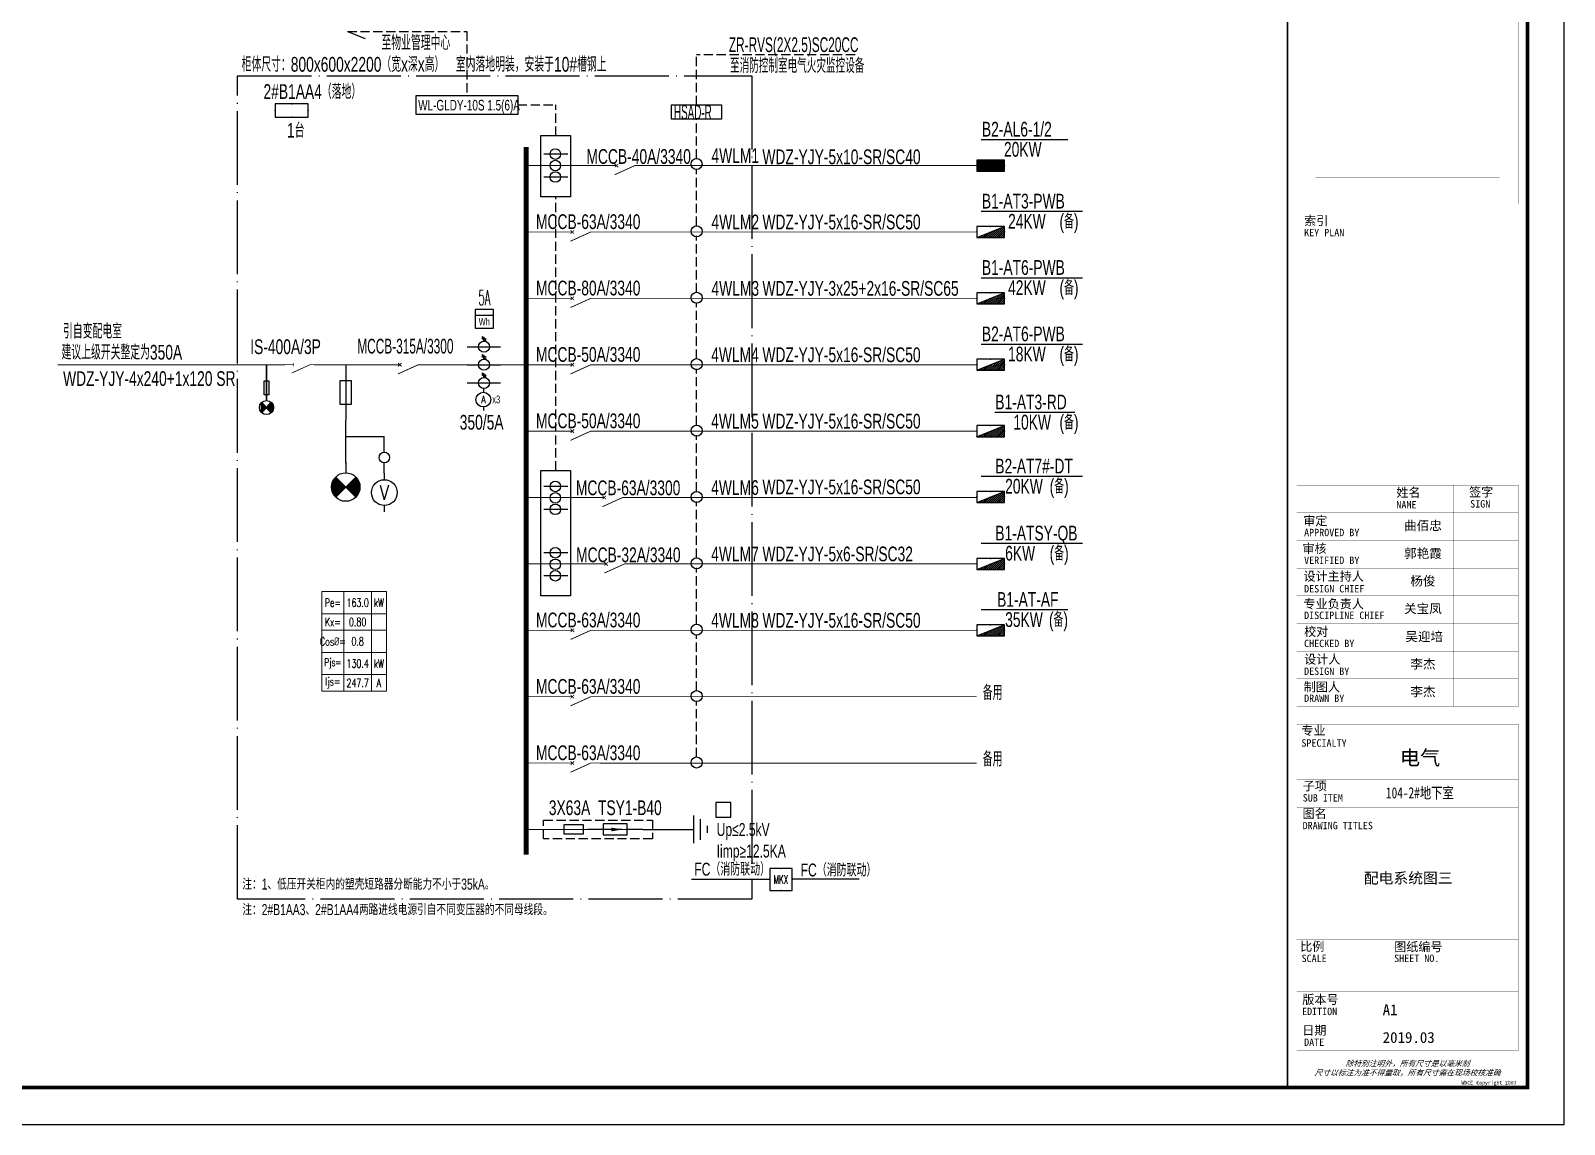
# Model space of a CAD drawing. Extents: x 776418 to 2076422, y -1170708 to 498544.
# Drawn here: x 971977 to 1013531, y -218630 to -188983 of the extents above; entities that cross this region are included whole.
import ezdxf
from ezdxf.enums import TextEntityAlignment as Align

# ---------------------------------------------------------------- set-up
doc = ezdxf.new("R2010")
doc.units = 0
doc.header["$LTSCALE"] = 1000
doc.header["$MEASUREMENT"] = 0
doc.linetypes.add('DASH', pattern=[0.35, 0.25, -0.1])
doc.linetypes.add('DOTE', pattern=[2.42, 2, -0.2, 0.02, -0.2])
doc.layers.get('0').update_dxf_attribs({"linetype": 'CONTINUOUS'})
doc.layers.get('Defpoints').update_dxf_attribs({"linetype": 'CONTINUOUS'})
for name, color, linetype in [('D-TEXT', 7, 'CONTINUOUS'), ('DIM-箱柜', 3, 'CONTINUOUS'), ('DOTLN', 2, 'DASH'), ('EL-TEXT', 3, 'CONTINUOUS'), ('ELEMENT', 3, 'CONTINUOUS'), ('EQUIP', 3, 'CONTINUOUS'), ('EQUIP-照明', 3, 'CONTINUOUS'), ('EQUIP-箱柜', 3, 'CONTINUOUS'), ('LAYER3', 7, 'DOTE'), ('PUB_TEXT', 255, 'CONTINUOUS'), ('SHEET_LINE', 6, 'CONTINUOUS'), ('SHEET_TEXT', 7, 'CONTINUOUS'), ('TEL_TEXT', 3, 'CONTINUOUS'), ('TEL_TITLE', 7, 'CONTINUOUS'), ('WIRE', 4, 'CONTINUOUS'), ('WIRE-母线', 6, 'CONTINUOUS'), ('WIRE-照明', 1, 'CONTINUOUS'), ('WIRE-系统', 4, 'CONTINUOUS'), ('Z', 7, 'CONTINUOUS'), ('字', 7, 'CONTINUOUS')]:
    doc.layers.add(name, color=color, linetype=linetype)
doc.layers.add('层1', color=7, linetype='CONTINUOUS', lineweight=0)
doc.styles.add('_COMPLEX', font='ROS', dxfattribs={"width": 0.6, "bigfont": 'JD'})
doc.styles.add('_HZTXT', font='txt.shx', dxfattribs={"width": 0.8, "bigfont": 'HZTXT.shx'})
doc.styles.add('_JD', font='ros.shx', dxfattribs={"width": 0.8, "bigfont": 'JD.shx'})
doc.styles.add('_SIMPLEX', font='SIMPLEX.shx', dxfattribs={"width": 0.8})
doc.styles.add('_TCH_LABEL', font='COMPLEX', dxfattribs={"bigfont": 'GBCBIG'})
doc.styles.add('_TEL_DIM', font='SIMPLEX', dxfattribs={"width": 0.7, "height": 3.5, "bigfont": 'HZTXT'})
doc.styles.add('_XCSG', font='complex.shx', dxfattribs={"width": 0.6, "bigfont": 'jd.shx'})
doc.styles.get("Standard").update_dxf_attribs({"font": 'gbenor.shx', "bigfont": 'gbcbig.shx'})
doc.styles.add('华文细黑', font='STXIHEI.TTF')

# ---------------------------------------------------------------- blocks, each defined once
blk = doc.blocks.new('$element$00000497')
at = {"const_width": 0.0233}
for points in [[(0, 0), (0, -0.25)], [(0, -1), (0, -0.75), (-0.25, -0.2)], [(-0.047, -0.297), (0.047, -0.203)], [(-0.047, -0.203), (0.047, -0.297)]]:
    blk.add_lwpolyline(points, dxfattribs=at)
at = {"flags": 9}
blk.add_attdef('S', (0, 0), '', height=0.00000667, dxfattribs=at)
blk = doc.blocks.new('*X1')
at = {"color": 0}
for p, q in [((-250, 33), (-83, 200)), ((-250, 68), (-118, 200)), ((-250, 104), (-154, 200)), ((-250, 139), (-189, 200)), ((-250, 174), (-224, 200)), ((-247, 0), (-47, 200)), ((-212, 0), (-12, 200)), ((-177, 0), (23, 200)), ((-141, 0), (59, 200)), ((-106, 0), (94, 200)), ((-71, 0), (129, 200)), ((-35, 0), (165, 200)), ((0, 0), (200, 200)), ((35, 0), (235, 200)), ((71, 0), (250, 179)), ((106, 0), (250, 144)), ((141, 0), (250, 109)), ((177, 0), (250, 73)), ((212, 0), (250, 38)), ((247, 0), (250, 3))]:
    blk.add_line(p, q, dxfattribs=at)
blk = doc.blocks.new('$equip$00001421')
for p, q in [((0.75, 0.6), (-0.75, 0.6)), ((-0.75, 0.6), (-0.75, 0)), ((-0.75, 0), (0.75, 0)), ((0.75, 0), (0.75, 0.6))]:
    blk.add_line(p, q)
at = {"const_width": 0.6}
blk.add_lwpolyline([(-0.75, 0.3), (0.75, 0.3)], dxfattribs=at)
for p in [(-0.75, 0.3), (0, 0.6), (0, 0), (0.75, 0.3)]:
    blk.add_point(p)
at = {"xscale": 0.00300000000061118, "yscale": 0.00300000000061118, "zscale": 0.00300000000061118}
blk.add_blockref('*X1', (0, 0), dxfattribs=at)
at = {"style": '_TCH_LABEL', "flags": 9}
blk.add_attdef('A', (0, 0), '', height=0.00002, dxfattribs=at)
blk = doc.blocks.new('$element$00000578')
at = {"const_width": 0.0233}
for points in [[(0, 0), (0, -0.25)], [(0, -1), (0, -0.75), (-0.25, -0.2)], [(-0.05, -0.25), (0.05, -0.25)]]:
    blk.add_lwpolyline(points, dxfattribs=at)
at = {"flags": 9}
blk.add_attdef('S', (0, 0), '', height=0.00000667, dxfattribs=at)
blk = doc.blocks.new('M_M12')
for p, q in [((-0.1, -0.717), (-0.1, -0.283)), ((-0.1, -0.283), (0.1, -0.283)), ((0.1, -0.283), (0.1, -0.717)), ((0.1, -0.717), (-0.1, -0.717))]:
    blk.add_line(p, q)
blk.add_lwpolyline([(0, 0), (0, -1)])
at = {"width": 0.8, "flags": 9}
blk.add_attdef('S', (0.25, -0.5), '', height=0.2, dxfattribs=at)
blk = doc.blocks.new('M_M58MSL')
for points in [[(0, 0), (0, -0.167)], [(0, -0.833), (0, -1)]]:
    blk.add_lwpolyline(points)
blk.add_circle((0, -0.5), 0.333)
at = {"style": '_SIMPLEX', "width": 0.8, "flags": 8}
blk.add_attdef('$TEXT$', text='', height=0.333, dxfattribs=at).set_placement((0, -0.5), align=Align.MIDDLE_CENTER)
at = {"width": 0.8, "flags": 9}
blk.add_attdef('S', (0.25, -0.5), '', height=0.2, dxfattribs=at)
blk = doc.blocks.new('M_M57DRB')
for p, q in [((0.259, -0.374), (-0.259, -0.893)), ((0.259, -0.893), (-0.259, -0.374))]:
    blk.add_line(p, q)
blk.add_lwpolyline([(0, 0), (0, -0.267)])
blk.add_circle((0, -0.633), 0.367)
for points in [[(-0.13, -0.763), (-0.354, -0.538), (0, -0.633), (-0.259, -0.374)], [(0.259, -0.374), (0.259, -0.374), (0.225, -0.409), (0.354, -0.538)], [(-0.225, -0.858), (-0.354, -0.728), (-0.13, -0.763), (-0.354, -0.538)], [(-0.259, -0.893), (-0.259, -0.893), (-0.225, -0.858), (-0.354, -0.728)], [(0.13, -0.504), (0.354, -0.728), (0, -0.633), (0.259, -0.893)], [(0.225, -0.409), (0.354, -0.538), (0.13, -0.504), (0.354, -0.728)]]:
    blk.add_solid(points)
at = {"width": 0.8, "flags": 9}
blk.add_attdef('S', (0.25, -0.5), '', height=0.2, dxfattribs=at)
blk = doc.blocks.new('M_M27VHU')
for p, q in [((0.256, -0.433), (0.172, -0.567)), ((0.308, -0.433), (0.225, -0.567)), ((0.167, -0.5), (0.3, -0.5))]:
    blk.add_line(p, q)
blk.add_lwpolyline([(0, 0), (0, -1)])
blk.add_circle((0, -0.5), 0.167)
at = {"width": 0.8, "flags": 9}
blk.add_attdef('S', (0.25, -0.5), '', height=0.2, dxfattribs=at)
blk = doc.blocks.new('_LINKPT1')
blk.add_line((0, 0), (0, 0))
blk = doc.blocks.new('M_Z15DKY')
for p, q in [((0.5, 0.5), (-0.5, 0.5)), ((-0.5, 0.5), (-0.5, -0.5)), ((-0.5, 0.2), (0.5, 0.2)), ((0.5, -0.5), (0.5, 0.5)), ((-0.5, -0.5), (0.5, -0.5))]:
    blk.add_line(p, q)
for p in [(-0.5, 0), (0, 0.5), (0.5, 0), (0, -0.5)]:
    blk.add_blockref('_LINKPT1', p)
at = {"style": '_COMPLEX', "width": 0.6}
blk.add_text('Wh', height=0.4, dxfattribs=at).set_placement((0, -0.35), align=Align.CENTER)
at = {"width": 0.8, "flags": 9}
blk.add_attdef('A', (0, 0), '', height=0.00002, dxfattribs=at)
blk = doc.blocks.new('$equip_U$00000105(JDQINJING)')
for p, q in [((0.5, 1), (-0.5, 1)), ((-0.5, 1), (-0.5, 0)), ((0.5, 0), (0.5, 1)), ((-0.5, 0), (0.5, 0))]:
    blk.add_line(p, q)
for p in [(0, 1), (-0.5, 0.5), (0, 0), (0.5, 0.5)]:
    blk.add_point(p)
at = {"color": 7, "style": '_TEL_DIM'}
blk.add_attdef('$TEXT$', text='', height=0.4, dxfattribs=at).set_placement((-0.002, 0.507), align=Align.MIDDLE_CENTER)
at = {"color": 7, "style": '_TEL_DIM', "flags": 1}
blk.add_attdef('A', text='', height=0.00002, dxfattribs=at).set_placement((0, 0), align=Align.MIDDLE_CENTER)
blk = doc.blocks.new('$equip$00001413')
for p, q in [((0.75, 0.6), (-0.75, 0.6)), ((-0.75, 0.6), (-0.75, 0)), ((-0.75, 0), (0.75, 0)), ((0.75, 0), (0.75, 0.6))]:
    blk.add_line(p, q)
for p in [(-0.75, 0.3), (0, 0.6), (0, 0), (0.75, 0.3)]:
    blk.add_point(p)
at = {"style": '_TCH_LABEL', "flags": 9}
blk.add_attdef('A', (0, 0), '', height=0.00002, dxfattribs=at)
blk = doc.blocks.new('M_M24')
for p, q in [((-0.25, -0.375), (0.25, -0.375)), ((-0.1875, -0.5), (0.1875, -0.5)), ((-0.0625, -0.625), (0.0625, -0.625))]:
    blk.add_line(p, q)
blk.add_lwpolyline([(0, 0), (0, -0.375)])
at = {"width": 0.8, "flags": 9}
blk.add_attdef('S', (0.25, -0.5), '', height=0.2, dxfattribs=at)
blk = doc.blocks.new('M_M17')
for p, q in [((-0.1, -0.717), (-0.1, -0.283)), ((-0.1, -0.283), (0.1, -0.283)), ((0, -0.383), (0, -0.717)), ((0.1, -0.283), (0.1, -0.717)), ((0.1, -0.717), (-0.1, -0.717))]:
    blk.add_line(p, q)
for points in [[(0, 0), (0, -0.283)], [(0, -0.717), (0, -1)]]:
    blk.add_lwpolyline(points)
for points in [[(-0.033, -0.567), (0.033, -0.567), (0, -0.367), (0.033, -0.567)], [(0.033, -0.567), (0, -0.367), (-0.033, -0.567), (0.033, -0.567)], [(0, -0.367), (-0.033, -0.567), (0.033, -0.567), (0, -0.367)]]:
    blk.add_solid(points)
at = {"width": 0.8, "flags": 9}
blk.add_attdef('S', (0.25, -0.5), '', height=0.2, dxfattribs=at)
blk = doc.blocks.new('$equip$00001416')
for p, q in [((0.75, 0.6), (-0.75, 0.6)), ((-0.75, 0), (0.75, 0.6)), ((-0.75, 0.6), (-0.75, 0)), ((-0.75, 0), (0.75, 0)), ((0.75, 0), (0.75, 0.6))]:
    blk.add_line(p, q)
for p in [(-0.75, 0.3), (0, 0.6), (0, 0), (0.75, 0.3)]:
    blk.add_point(p)
at = {"style": '_TCH_LABEL', "flags": 9}
blk.add_attdef('A', (0, 0), '', height=0.00002, dxfattribs=at)
blk = doc.blocks.new('*X10')
at = {"color": 0}
for p, q in [((-247, 0), (-246, 2)), ((-212, 0), (-187, 25)), ((-177, 0), (-128, 49)), ((-141, 0), (-69, 72)), ((-106, 0), (-10, 96)), ((-71, 0), (49, 120)), ((-35, 0), (108, 143)), ((0, 0), (167, 167)), ((35, 0), (226, 190)), ((71, 0), (250, 179)), ((106, 0), (250, 144)), ((141, 0), (250, 109)), ((177, 0), (250, 73)), ((212, 0), (250, 38)), ((247, 0), (250, 3))]:
    blk.add_line(p, q, dxfattribs=at)
blk = doc.blocks.new('$equip$00001425')
for p, q in [((-0.75, 0), (0.75, 0.6)), ((0.75, 0.6), (-0.75, 0.6)), ((-0.75, 0.6), (-0.75, 0)), ((-0.75, 0), (0.75, 0)), ((0.75, 0), (0.75, 0.6))]:
    blk.add_line(p, q)
for p in [(-0.75, 0.3), (0, 0.6), (0, 0), (0.75, 0.3)]:
    blk.add_point(p)
blk.add_solid([(-0.75, 0), (0.75, 0), (0.75, 0.6)])
at = {"xscale": 0.00300000000061118, "yscale": 0.00300000000061118, "zscale": 0.00300000000061118}
blk.add_blockref('*X10', (0, 0), dxfattribs=at)
at = {"style": '_TCH_LABEL', "flags": 9}
blk.add_attdef('A', (0, 0), '', height=0.00002, dxfattribs=at)
blk = doc.blocks.new('$equip$00001781')
blk.add_circle((0, 0), 0.5)
at = {"flags": 9}
blk.add_attdef('A', (0, 0), '', height=0.00002, dxfattribs=at)
blk = doc.blocks.new('WDCE Copyright200X')
at = {"const_width": 0.016}
blk.add_lwpolyline([(-10.6, 1.26, 1), (-11.4, 1.26, 1)], format="xyb", close=True, dxfattribs=at)
at = {"style": '华文细黑'}
for s, p in [('WDCE ', (-11.46, 0.5)), ('     Copyright ', (-3.51, 0.5))]:
    blk.add_text(s, height=1, dxfattribs=at).set_placement(p, align=Align.BOTTOM_RIGHT)
blk.add_text('c', height=0.6, dxfattribs=at).set_placement((-11.04, 1.35), align=Align.MIDDLE_CENTER)
blk.add_attdef('200X', text='', height=1, dxfattribs=at).set_placement((-0.45, 0.5), align=Align.BOTTOM_RIGHT)
blk = doc.blocks.new('A$C51FB5BAD')
at = {"layer": 'SHEET_LINE', "const_width": 50}
blk.add_lwpolyline([(-6500, -57400), (0, -57400), (0, -6150), (-6500, -6150)], close=True, dxfattribs=at)
at = {"layer": 'SHEET_LINE', "const_width": 5}
for points in [[(-6250, -15740), (-6250, -33443)], [(-6250, -33443), (-250, -33443), (-250, -15740)], [(-5750, -32740), (-750, -32740)], [(-6250, -33443), (-250, -33443)], [(-6250, -34426), (-250, -34426)], [(-6250, -47074), (-250, -47074), (-250, -41074), (-6250, -41074), (-6250, -47074)], [(-3750, -41074), (-3750, -47074)], [(-2000, -41074), (-2000, -47074)], [(-6250, -41824), (-250, -41824)], [(-6250, -42574), (-250, -42574)], [(-6250, -43324), (-250, -43324)], [(-6250, -44074), (-250, -44074)], [(-6250, -44824), (-250, -44824)], [(-6250, -45574), (-250, -45574)], [(-6250, -46324), (-250, -46324)], [(-6250, -47550), (-250, -47550), (-250, -56400), (-6250, -56400), (-6250, -47550)], [(-6250, -49050), (-250, -49050)], [(-6250, -49800), (-250, -49800)], [(-6250, -53400), (-250, -53400)], [(-3750, -53400), (-3750, -54800)], [(-6250, -54800), (-250, -54800)], [(-6250, -55600), (-250, -55600)]]:
    blk.add_lwpolyline(points, dxfattribs=at)
at = {"layer": 'SHEET_TEXT', "xscale": 100, "yscale": 100, "zscale": 100}
blk.add_blockref('WDCE Copyright200X', (-250, -57400), dxfattribs=at).add_auto_attribs({'200X': '2007'})
at = {"layer": 'SHEET_TEXT', "style": '华文细黑'}
for s, height, p in [('索引', 240, (-6050, -33786)), ('KEY PLAN', 200, (-6050, -34126)), ('姓名', 240, (-3550, -41153)), ('签字', 240, (-1581, -41143)), ('NAME', 200, (-3550, -41504)), ('SIGN', 200, (-1550, -41480)), ('审定', 240, (-6073, -41919)), ('APPROVED BY', 200, (-6050, -42256)), ('审核', 240, (-6095, -42671)), ('VERIFIED BY', 200, (-6050, -43009)), ('设计主持人', 240, (-6068, -43424)), ('DESIGN CHIEF', 200, (-6050, -43781)), ('专业负责人', 240, (-6067, -44174)), ('DISCIPLINE CHIEF', 200, (-6050, -44502)), ('校对', 240, (-6050, -44924)), ('CHECKED BY', 200, (-6050, -45263)), ('设计人', 240, (-6050, -45674)), ('DESIGN BY', 200, (-6050, -46017)), ('制图人', 240, (-6061, -46424)), ('DRAWN BY', 200, (-6050, -46750)), ('专业', 240, (-6123, -47607)), ('SPECIALTY', 200, (-6123, -47962)), ('SUB ITEM', 200, (-6088, -49450)), ('子项', 240, (-6088, -49108)), ('图名', 240, (-6091, -49859)), ('DRAWING TITLES', 200, (-6091, -50200)), ('比例', 240, (-6156, -53458)), ('图纸编号', 240, (-3610, -53468)), ('SCALE', 200, (-6119, -53800)), ('SHEET NO.', 200, (-3610, -53800)), ('版本号', 240, (-6100, -54897)), ('EDITION', 200, (-6106, -55239)), ('日期', 240, (-6100, -55732)), ('DATE', 200, (-6050, -56074))]:
    blk.add_text(s, height=height, dxfattribs=at).set_placement(p, align=Align.TOP_LEFT)
at = {"layer": 'SHEET_TEXT', "style": '华文细黑', "oblique": 20}
for s, p in [('尺寸以标注为准不得量取，所有尺寸需在现场校核准确', (-3250, -57000)), ('除特别注明外，所有尺寸是以毫米制', (-3250, -56750))]:
    blk.add_text(s, height=150, dxfattribs=at).set_placement(p, align=Align.MIDDLE_CENTER)
at = {"layer": '字', "style": '华文细黑'}
for s, p in [('A1', (-3921, -55441)), ('2019.03', (-3921, -56193))]:
    blk.add_text(s, height=296.2, dxfattribs=at).set_placement(p)
at = {"layer": '字', "insert": (-2908, -48482), "char_height": 400, "width": 78154.16, "attachment_point": 5, "style": '华文细黑'}
blk.add_mtext('电气', dxfattribs=at)
blk = doc.blocks.new('*T165')
at = {"layer": 'Defpoints', "color": 8, "linetype": 'ByBlock', "lineweight": 0, "transparency": 16777216}
for p, q in [((0, 0), (1749, 0)), ((0, 0), (0, -2700)), ((593, 0), (593, -2700)), ((1346, 0), (1346, -2700)), ((1749, 0), (1749, -2700)), ((0, -600), (1749, -600)), ((0, -1050), (1749, -1050)), ((0, -1650), (1749, -1650)), ((0, -2250), (1749, -2250)), ((0, -2700), (1749, -2700))]:
    blk.add_line(p, q, dxfattribs=at)
at = {"color": 0, "transparency": 16777216, "attachment_point": 5, "style": '_TEL_DIM'}
for s, insert, char_height, width in [('Pe=', (297, -300), 225, 593.32), ('163.0', (970, -300), 225, 752.36), ('kW', (1547, -300), 225, 402.96), ('Kx=', (297, -825), 225, 593.32), ('0.80', (970, -825), 225, 752.36), ('Cos{\\fISOCPEUR|b0|i0|c0|p34;%%C}=', (297, -1350), 225, 593.32), ('0.8', (970, -1350), 225, 752.36), ('Pjs=', (297, -1950), 210, 593.32), ('130.4', (970, -1950), 225, 752.36), ('kW', (1547, -1950), 225, 402.96), ('Ijs=', (297, -2475), 225, 593.32), ('247.7', (970, -2475), 225, 752.36), ('A', (1547, -2475), 225, 402.96)]:
    blk.add_mtext(s, dxfattribs=dict(at, insert=insert, char_height=char_height, width=width))

msp = doc.modelspace()

# ---------------------------------------------------------------- linework, layer by layer
at = {"linetype": 'DASH'}
for p, q in [((980560, -189005), (983796, -189005)), ((983796, -189005), (983796, -190738)), ((985175, -190997, 0), (986203, -190997, 0)), ((986203, -191828, 0), (986203, -190997, 0)), ((986203, -200903, 0), (986203, -193491, 0))]:
    msp.add_line(p, q, dxfattribs=at)
at = {"color": 0}
msp.add_line((980560, -189005), (981036, -189192), dxfattribs=at)
at = {"ltscale": 0.001}
for p, q in [((997730, -191929), (1000079, -191929)), ((997730, -193879), (1000473, -193879)), ((997730, -195679), (1000473, -195679)), ((997730, -197478), (1000473, -197478)), ((997730, -201061), (1000473, -201061)), ((997730, -202877), (1000473, -202877)), ((997730, -204676), (1000078, -204676))]:
    msp.add_line(p, q, dxfattribs=at)
msp.add_line((992007, -211995, 0), (989884, -211995, 0))
at = {"color": 2}
msp.add_lwpolyline([(982418, -190738), (985175, -190738), (985175, -191256), (982418, -191256)], close=True, dxfattribs=at)
at = {"color": 0, "elevation": 0}
for points in [[(985798, -191828), (986607, -191828), (986607, -193491), (985798, -193491)], [(985798, -200903), (986607, -200903), (986607, -204299), (985798, -204299)]]:
    msp.add_lwpolyline(points, close=True, dxfattribs=at)
at = {"color": 2}
for centre in [(986193, -192328), (986193, -192640), (986193, -192951), (986193, -201337), (986193, -201649), (986193, -201959), (986193, -203136), (986193, -203448), (986193, -203759)]:
    msp.add_circle(centre, 143, dxfattribs=at)
at = {"layer": 'DIM-箱柜', "elevation": 0}
msp.add_lwpolyline([(990546, -209901), (990546, -210301), (990946, -210301), (990946, -209901), (990546, -209901)], dxfattribs=at)
at = {"layer": 'DOTLN', "linetype": 'DASH'}
msp.add_lwpolyline([(985876, -210381), (988824, -210381), (988824, -210891), (985876, -210891)], close=True, dxfattribs=at)
at = {"layer": 'ELEMENT'}
msp.add_lwpolyline([(986433, -210766), (986433, -210506), (986943, -210506), (986943, -210766)], close=True, dxfattribs=at)
at = {"layer": 'EQUIP-照明', "linetype": 'DASH'}
for p, q in [((994314, -189641, 0), (990016, -189641, 0)), ((990016, -190997, 0), (990016, -189641, 0)), ((990016, -192449, 0), (990016, -191380, 0)), ((990019, -194274), (990019, -192749, 0)), ((990019, -196074), (990019, -194549, 0)), ((990019, -197874), (990019, -196374, 0)), ((990019, -199674), (990019, -198149, 0)), ((990019, -201473, 0), (990019, -199948, 0)), ((990019, -203273, 0), (990019, -201748, 0)), ((990019, -205072, 0), (990019, -203547, 0)), ((990019, -206872, 0), (990019, -205372, 0)), ((990019, -208672, 0), (990019, -207172, 0))]:
    msp.add_line(p, q, dxfattribs=at)
at = {"layer": 'EQUIP-照明', "linetype": 'ByBlock', "elevation": 0}
msp.add_lwpolyline([(990692, -191379), (989339, -191379), (989339, -190997), (990692, -190997)], close=True, dxfattribs=at)
at = {"layer": 'LAYER3'}
for p, q in [((977584, -190205), (991514, -190205)), ((977584, -212523), (977584, -190205)), ((991514, -190205), (991514, -212523)), ((991514, -212523), (977584, -212523))]:
    msp.add_line(p, q, dxfattribs=at)
at = {"layer": 'TEL_TEXT', "color": 7}
msp.add_line((998097, -199325), (1000266, -199325), dxfattribs=at)
at = {"layer": 'TEL_TEXT', "ltscale": 2}
msp.add_line((992607, -211973, 0), (994424, -211973, 0), dxfattribs=at)
at = {"layer": 'TEL_TITLE'}
msp.add_lwpolyline([(908431, -218630), (1013531, -218630), (1013531, -159230), (908431, -159230)], close=True, dxfattribs=at)
at = {"layer": 'TEL_TITLE', "const_width": 100}
msp.add_lwpolyline([(910931, -217630), (1012531, -217630), (1012531, -160230), (910931, -160230)], close=True, dxfattribs=at)
at = {"layer": 'WIRE', "color": 4}
for p, q in [((986528, -192328), (985885, -192328)), ((986528, -192951), (985885, -192951)), ((986528, -201337), (985885, -201337)), ((986528, -201959), (985885, -201959)), ((986528, -203136), (985885, -203136)), ((986528, -203759), (985885, -203759))]:
    msp.add_line(p, q, dxfattribs=at)
at = {"layer": 'WIRE-母线', "const_width": 133}
msp.add_lwpolyline([(985404, -192139), (985404, -211317)], dxfattribs=at)
at = {"layer": 'WIRE-照明'}
for p, q in [((980514, -200705, -4671), (980514, -199539, -4671)), ((980514, -199980, -4671), (981559, -199980, -4671)), ((981559, -200410, -4671), (981559, -199980, -4671)), ((981559, -200980, -4671), (981559, -200695, -4671)), ((988565, -210636, 0), (989379, -210636, 0))]:
    msp.add_line(p, q, dxfattribs=at)
at = {"layer": 'WIRE-系统', "const_width": 23.3}
for points in [[(985404, -192640), (987599, -192640)], [(988599, -192640), (997609, -192640)], [(985404, -194440), (986404, -194440)], [(987153, -194440), (997609, -194440)], [(985404, -196239), (986404, -196239)], [(987404, -196240), (997609, -196240)], [(972712, -198039), (978868, -198039)], [(981524, -198039), (979656, -198039)], [(981524, -198039), (979656, -198039)], [(981979, -198039), (979656, -198039)], [(982729, -198039), (985404, -198039)], [(985404, -198039), (986404, -198039)], [(987404, -198039), (997609, -198039)], [(985404, -199838), (986404, -199838)], [(987404, -199839), (997609, -199839)], [(985404, -201638), (987266, -201638)], [(988266, -201638), (997609, -201638)], [(985404, -203437), (987318, -203437)], [(988067, -203438), (997609, -203438)], [(985404, -205237), (986404, -205237)], [(987404, -205237), (997609, -205237)], [(985404, -207037), (986404, -207037)], [(987404, -207037), (997609, -207037)], [(985404, -208836), (986404, -208836)], [(987404, -208837), (997609, -208837)]]:
    msp.add_lwpolyline(points, dxfattribs=at)
at = {"layer": 'WIRE-系统', "const_width": 23.3, "elevation": 0}
msp.add_lwpolyline([(985404, -210636), (989941, -210636)], dxfattribs=at)
at = {"layer": 'Z', "ltscale": 2}
msp.add_line((980514, -198039), (980514, -199539), dxfattribs=at)
msp.add_circle((981559, -200554), 143, dxfattribs=at)
at = {"layer": '层1', "color": 4, "linetype": 'Continuous', "lineweight": 30}
msp.add_line((978367, -198044), (978367, -199007), dxfattribs=at)
at = {"layer": '层1', "color": 7, "linetype": 'Continuous', "lineweight": -3}
for p, q in [((978218, -199078), (978218, -199320)), ((978238, -199057), (978238, -199342)), ((978258, -199079), (978258, -199319)), ((978278, -199101), (978278, -199297)), ((978298, -199123), (978298, -199275)), ((978318, -199145), (978318, -199253)), ((978338, -199167), (978338, -199231)), ((978358, -199189), (978358, -199209)), ((978376, -199189), (978376, -199209)), ((978396, -199167), (978396, -199231)), ((978416, -199145), (978416, -199253)), ((978436, -199123), (978436, -199275)), ((978456, -199101), (978456, -199297)), ((978476, -199079), (978476, -199319)), ((978496, -199057), (978496, -199342)), ((978516, -199078), (978516, -199320)), ((978536, -199108), (978536, -199290)), ((978556, -199166), (978556, -199233))]:
    msp.add_line(p, q, dxfattribs=at)
at = {"layer": '层1', "color": 4, "linetype": 'Continuous', "lineweight": -3}
for p, q in [((978496, -199342), (978238, -199057)), ((978238, -199342), (978496, -199057))]:
    msp.add_line(p, q, dxfattribs=at)
msp.add_lwpolyline([(978301, -198473), (978431, -198473), (978431, -198858), (978301, -198858)], close=True, dxfattribs=at)
msp.add_circle((978367, -199199), 192, dxfattribs=at)

# ---------------------------------------------------------------- block references
for name, p in [('A$C51FB5BAD', (1012531, -160230)), ('*T165', (979867, -204188))]:
    msp.add_blockref(name, p)
at = {"layer": 'ELEMENT'}
for name, p, xscale, yscale, zscale, rotation in [('$element$00000497', (987599, -192640), 999.9899999999907, 999.9899999999907, 999.9899999999907, 90), ('$element$00000497', (986404, -194440), 999.9899999999907, 999.9899999999907, 999.9899999999907, 90), ('$element$00000497', (986404, -196239), 999.9899999999907, 999.9899999999907, 999.9899999999907, 90), ('M_M27VHU', (983808, -197550), 900, 900, 900, 90), ('M_M27VHU', (983808, -198039), 900, 900, 900, 90), ('$element$00000578', (978868, -198039), 900, 900, 900, 90), ('$element$00000497', (981729, -198039), 999.9899999999907, 999.9899999999907, 999.9899999999907, 90), ('$element$00000497', (986404, -198039), 999.9899999999907, 999.9899999999907, 999.9899999999907, 90), ('M_M27VHU', (983808, -198533), 900, 900, 900, 90), ('$element$00000497', (986404, -199838), 999.9899999999907, 999.9899999999907, 999.9899999999907, 90), ('$element$00000497', (987266, -201638), 999.9899999999907, 999.9899999999907, 999.9899999999907, 90), ('$element$00000497', (987318, -203437), 999.9899999999907, 999.9899999999907, 999.9899999999907, 90), ('$element$00000497', (986404, -205237), 999.9899999999907, 999.9899999999907, 999.9899999999907, 90), ('$element$00000497', (986404, -207037), 999.9899999999907, 999.9899999999907, 999.9899999999907, 90), ('$element$00000497', (986404, -208836), 999.9899999999907, 999.9899999999907, 999.9899999999907, 90), ('M_M24', (989379, -210636, 0), 1500, 1500, 1500, 90), ('M_M17', (988565, -210636, 0), -1500, 1500, 1500, 270)]:
    msp.add_blockref(name, p, dxfattribs=dict(at, xscale=xscale, yscale=yscale, zscale=zscale, rotation=rotation))
for name, p, xscale, yscale, zscale in [('M_M12', (980514, -198039), 1500, 1500, 1500), ('M_M57DRB', (980514, -200691), 1050, 1050, 1050)]:
    msp.add_blockref(name, p, dxfattribs=dict(at, xscale=xscale, yscale=yscale, zscale=zscale))
ref = msp.add_blockref('M_M58MSL', (981559, -200980), dxfattribs=dict(at, xscale=1050, yscale=1050, zscale=1050))
ref.add_attrib('$TEXT$', 'V', dxfattribs={"layer": '0', "height": 400, "style": '_XCSG', "width": 0.8, "flags": 8}).set_placement((981559, -201505), align=Align.MIDDLE_CENTER)
at = {"layer": 'EQUIP', "xscale": 500, "yscale": 500, "zscale": 500}
msp.add_blockref('M_Z15DKY', (984268, -196796), dxfattribs=at)
at = {"layer": 'EQUIP-照明', "linetype": 'ByBlock', "xscale": 300, "yscale": 300, "zscale": 300}
for p in [(990019, -192599, 0), (990022, -194424), (990022, -196224), (990022, -198024), (990022, -199824), (990022, -201623), (990022, -203423), (990022, -205222), (990022, -207022), (990022, -208822)]:
    msp.add_blockref('$equip$00001781', p, dxfattribs=at)
at = {"layer": 'EQUIP-箱柜', "ltscale": 0.001, "xscale": 600, "yscale": 600, "zscale": 600}
msp.add_blockref('$equip$00001413', (979049, -191326), dxfattribs=at)
at = {"layer": 'EQUIP-箱柜', "xscale": 500, "yscale": 500, "zscale": 500}
for name, p in [('$equip$00001421', (997984, -192790)), ('$equip$00001425', (997984, -194590)), ('$equip$00001416', (997984, -196390)), ('$equip$00001425', (997984, -196390)), ('$equip$00001425', (997984, -198189)), ('$equip$00001425', (997984, -199989)), ('$equip$00001425', (997984, -201772)), ('$equip$00001425', (997984, -203588)), ('$equip$00001425', (997984, -205387))]:
    msp.add_blockref(name, p, dxfattribs=at)
at = {"layer": 'EQUIP-箱柜'}
ref = msp.add_blockref('$equip_U$00000105(JDQINJING)', (992307, -212295, 0), dxfattribs=dict(at, xscale=600, yscale=600, zscale=600))
ref.add_attrib('$TEXT$', 'MKX', dxfattribs={"layer": '0', "color": 7, "height": 240, "style": '_TEL_DIM', "width": 0.6}).set_placement((992305, -211991, 0), align=Align.MIDDLE_CENTER)
at = {"layer": 'Z', "ltscale": 2, "xscale": 600, "yscale": 600, "zscale": 600}
msp.add_blockref('M_M58MSL', (984243, -198683), dxfattribs=at).add_auto_attribs({'$TEXT$': 'A'})

# ---------------------------------------------------------------- texts
at = {"layer": 'D-TEXT', "style": '_JD', "width": 0.6}
msp.add_text('ZR-RVS(2X2.5)SC20CC', height=400, rotation=360, dxfattribs=at).set_placement((990894, -189563, 0))
msp.add_text('MCCB-315A/3300', height=400, dxfattribs=at).set_placement((980828, -197735))
at = {"layer": 'EL-TEXT', "color": 255, "style": '_HZTXT', "width": 0.5}
msp.add_text('至消防控制室电气火灾监控设备', height=400, dxfattribs=at).set_placement((990926, -190129, 0))
at = {"layer": 'EL-TEXT', "style": '华文细黑'}
msp.add_text('配电系统图三', height=294, dxfattribs=at).set_placement((1008098, -212101))
at = {"layer": 'PUB_TEXT', "width": 0.5}
for s, style, p in [('HSAD-R', '_JD', (989407, -191393, 0)), ('5A', '_HZTXT', (984108, -196420))]:
    msp.add_text(s, height=400, dxfattribs=dict(at, style=style)).set_placement(p)
at = {"layer": 'SHEET_TEXT', "style": '华文细黑'}
msp.add_text('吴迎培', height=250, dxfattribs=at).set_placement((1009223, -205282), align=Align.TOP_LEFT)
for tag, p in [('曲佰忠', (1009700, -202275)), ('郭艳霞', (1009700, -203025)), ('杨俊', (1009700, -203775)), ('关宝凤', (1009700, -204525)), ('李杰', (1009700, -206025)), ('李杰', (1009700, -206775))]:
    msp.add_attdef(tag, text='', height=250, dxfattribs=at).set_placement(p, align=Align.TOP_CENTER)
at = {"layer": 'TEL_TEXT', "color": 7, "style": '_JD', "width": 0.7}
for s, height, p in [('至物业管理中心', 400, (981482, -189510, 0)), ('柜体尺寸：800x600x2200（宽x深x高）   室内落地明装，安装于10#槽钢上', 400, (977694, -190096)), ('2#B1AA4（落地）', 400, (978285, -190834)), ('WL-GLDY-10S 1.5(6)A', 288, (982477, -191147, 0)), ('1台', 400, (978922, -191882)), ('B2-AL6-1/2', 400, (997751, -191854)), ('MCCB-40A/3340', 400, (987036, -192594)), ('4WLM1', 400, (990424, -192569, 0)), ('WDZ-YJY-5x10-SR/SC40', 400, (991804, -192603)), ('20KW', 400, (998349, -192400)), ('B1-AT3-PWB', 400, (997751, -193804)), ('MCCB-63A/3340', 400, (985668, -194361)), ('4WLM2', 400, (990424, -194369, 0)), ('WDZ-YJY-5x16-SR/SC50', 400, (991804, -194369)), ('24KW', 400, (998460, -194350)), ('(备)', 400, (999853, -194350)), ('B1-AT6-PWB', 400, (997751, -195604)), ('(备)', 400, (999853, -196149)), ('MCCB-80A/3340', 400, (985668, -196160)), ('4WLM3', 400, (990424, -196169, 0)), ('WDZ-YJY-3x25+2x16-SR/SC65', 400, (991804, -196169)), ('42KW', 400, (998460, -196149)), ('引自变配电室', 400, (972855, -197329, 0)), ('IS-400A/3P', 400, (977926, -197750)), ('B2-AT6-PWB', 400, (997751, -197403)), (' 建议上级开关整定为350A', 400, (972710, -197900, 0)), ('MCCB-50A/3340', 400, (985668, -197960)), ('4WLM4', 400, (990416, -197968)), ('WDZ-YJY-5x16-SR/SC50', 400, (991804, -197968)), ('18KW', 400, (998460, -197949)), ('(备)', 400, (999853, -197949)), ('WDZ-YJY-4x240+1x120 SR', 400, (972855, -198614, 0)), ('B1-AT3-RD', 400, (998114, -199249)), ('350/5A', 400, (983603, -199798)), ('MCCB-50A/3340', 400, (985668, -199760)), ('4WLM5', 400, (990416, -199768)), ('WDZ-YJY-5x16-SR/SC50', 400, (991804, -199768)), ('10KW', 400, (998603, -199795)), ('(备)', 400, (999853, -199795)), ('B2-AT7#-DT', 400, (998114, -200986)), ('(备)', 400, (999587, -201532)), ('MCCB-63A/3300', 400, (986750, -201576)), ('4WLM6', 400, (990416, -201568)), ('WDZ-YJY-5x16-SR/SC50', 400, (991804, -201551)), ('20KW', 400, (998381, -201532)), ('B1-ATSY-QB', 400, (998114, -202802)), ('MCCB-32A/3340', 400, (986756, -203392)), ('4WLM7', 400, (990416, -203368)), ('WDZ-YJY-5x6-SR/SC32', 400, (991804, -203367)), ('6KW', 400, (998381, -203348)), ('(备)', 400, (999587, -203348)), ('B1-AT-AF', 400, (998162, -204601)), ('MCCB-63A/3340', 400, (985668, -205158)), ('4WLM8', 400, (990416, -205167)), ('WDZ-YJY-5x16-SR/SC50', 400, (991804, -205167)), ('35KW', 400, (998381, -205147)), ('(备)', 400, (999568, -205147)), ('MCCB-63A/3340', 400, (985668, -206958)), ('备用', 400, (997775, -207127)), ('MCCB-63A/3340', 400, (985668, -208757)), ('备用', 400, (997775, -208926)), ('3X63A  TSY1-B40', 400, (986016, -210247, 0)), ('Up≤2.5kV', 350, (990564, -210812, 0)), ('Iimp≥12.5KA', 350, (990564, -211397, 0)), ('FC（消防联动）', 350, (989958, -211888, 1146)), ('FC（消防联动）', 350, (992840, -211910, 1146)), ('注：1、低压开关柜内的塑壳短路器分断能力不小于35kA。', 300, (977711, -212269, 0)), ('注：2#B1AA3、2#B1AA4两路进线电源引自不同变压器的不同母线段。', 300, (977711, -212959, 0))]:
    msp.add_text(s, height=height, dxfattribs=at).set_placement(p)
at = {"layer": 'TEL_TEXT', "ltscale": 2, "style": '_COMPLEX', "width": 0.7}
msp.add_text('x3', height=210, dxfattribs=at).set_placement((984484, -199084))
at = {"layer": '字', "style": '华文细黑', "width": 0.75}
msp.add_text('104-2#地下室', height=300, dxfattribs=at).set_placement((1008698, -209793))

doc.saveas('drawing.dxf')
